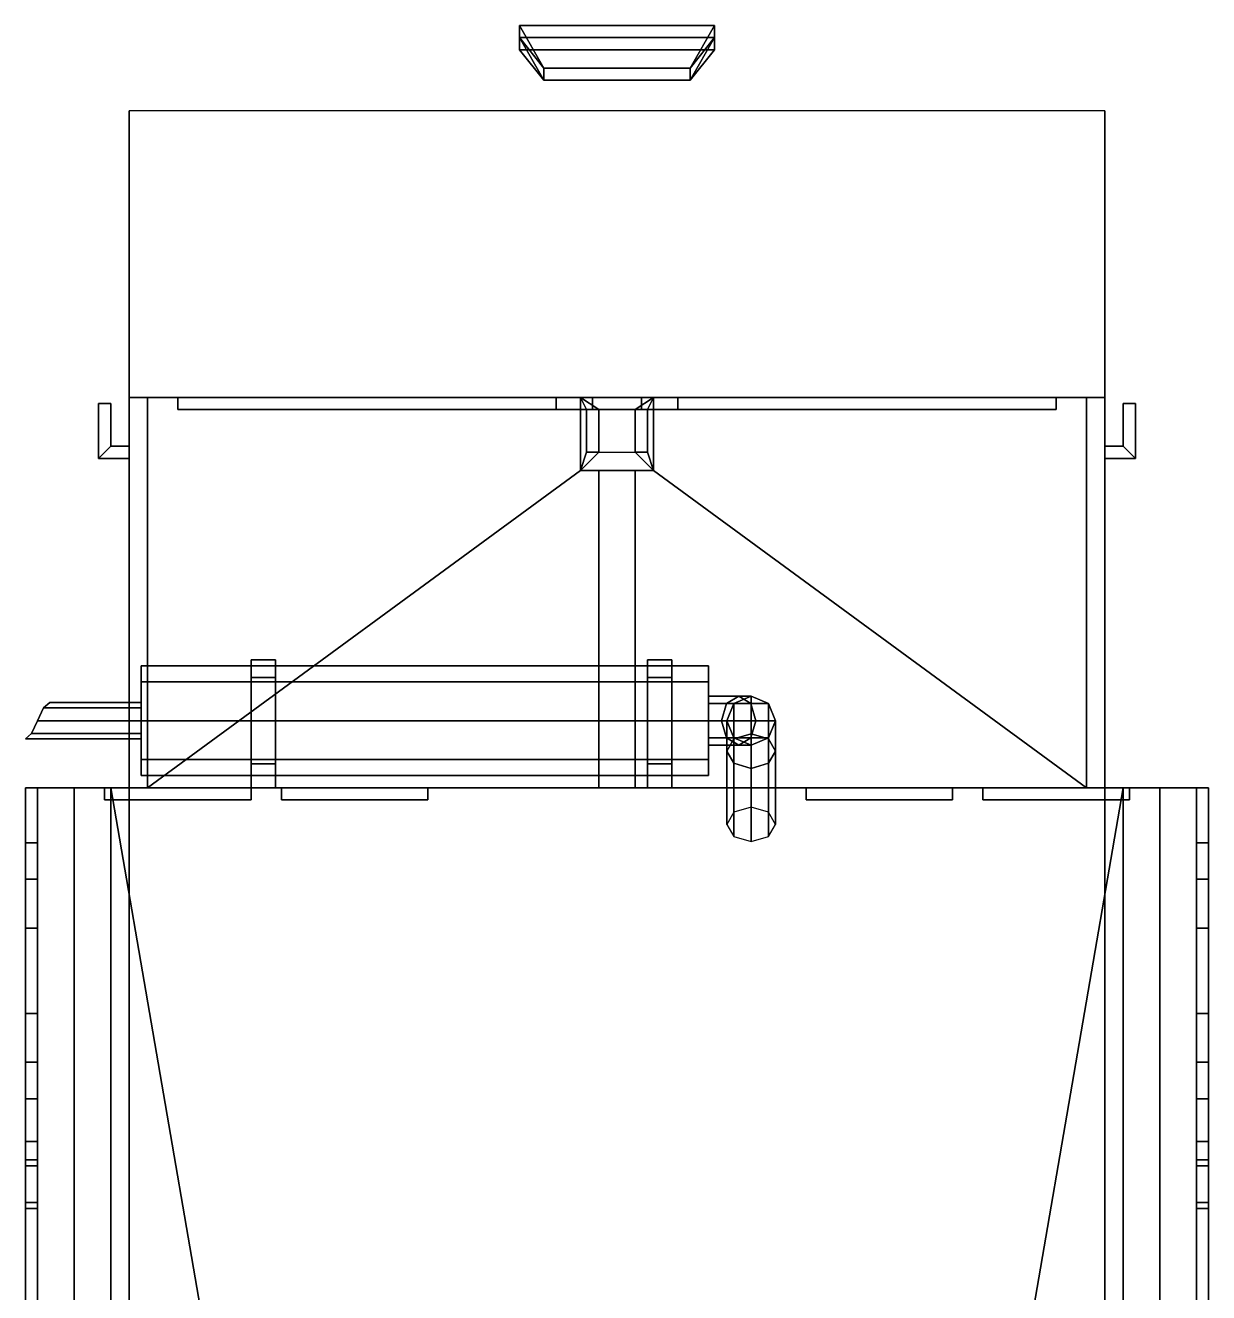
# Model space of a CAD drawing. Extents: x -0.97 to 0.97, y -2.03 to 2.2.
# Drawn here: x -0.97 to 0.97, y 0.122 to 2.2 of the extents above; entities that cross this region are included whole.
import ezdxf

# ---------------------------------------------------------------- set-up
doc = ezdxf.new("R2010")
doc.units = 0
doc.layers.add('C7P_HULL', color=7, linetype='CONTINUOUS')

msp = doc.modelspace()

# ---------------------------------------------------------------- linework, layer by layer
at = {"layer": 'C7P_HULL'}
for points in [[(-0.16, 2.2, 0.6), (0.16, 2.2, 0.6), (0.16, 2.18, 0.6), (-0.16, 2.18, 0.6)], [(-0.16, 2.2, 0.61), (0.16, 2.2, 0.61), (0.16, 2.2, 0.6), (-0.16, 2.2, 0.6)], [(-0.12, 2.13, 0.69), (0.12, 2.13, 0.69), (0.16, 2.2, 0.61), (-0.16, 2.2, 0.61)], [(-0.16, 2.18, 0.61), (-0.12, 2.11, 0.69), (-0.12, 2.13, 0.69), (-0.16, 2.2, 0.61)], [(-0.16, 2.18, 0.6), (-0.16, 2.18, 0.61), (-0.16, 2.2, 0.61), (-0.16, 2.2, 0.6)], [(0.12, 2.11, 0.69), (0.16, 2.18, 0.61), (0.16, 2.2, 0.61), (0.12, 2.13, 0.69)], [(0.16, 2.18, 0.61), (0.16, 2.18, 0.6), (0.16, 2.2, 0.6), (0.16, 2.2, 0.61)], [(-0.16, 2.16, 0.83), (0.16, 2.16, 0.83), (0.16, 2.18, 0.83), (-0.16, 2.18, 0.83)], [(-0.16, 2.18, 0.61), (0.16, 2.18, 0.61), (0.12, 2.11, 0.69), (-0.12, 2.11, 0.69)], [(-0.16, 2.18, 0.6), (0.16, 2.18, 0.6), (0.16, 2.18, 0.61), (-0.16, 2.18, 0.61)], [(-0.16, 2.18, 0.82), (0.16, 2.18, 0.82), (0.12, 2.13, 0.75), (-0.12, 2.13, 0.75)], [(-0.16, 2.18, 0.83), (0.16, 2.18, 0.83), (0.16, 2.18, 0.82), (-0.16, 2.18, 0.82)], [(-0.16, 2.16, 0.82), (-0.16, 2.16, 0.83), (-0.16, 2.18, 0.83), (-0.16, 2.18, 0.82)], [(-0.12, 2.11, 0.75), (-0.16, 2.16, 0.82), (-0.16, 2.18, 0.82), (-0.12, 2.13, 0.75)], [(0.16, 2.16, 0.82), (0.12, 2.11, 0.75), (0.12, 2.13, 0.75), (0.16, 2.18, 0.82)], [(0.16, 2.16, 0.83), (0.16, 2.16, 0.82), (0.16, 2.18, 0.82), (0.16, 2.18, 0.83)], [(-0.16, 2.16, 0.82), (0.16, 2.16, 0.82), (0.16, 2.16, 0.83), (-0.16, 2.16, 0.83)], [(-0.12, 2.11, 0.75), (0.12, 2.11, 0.75), (0.16, 2.16, 0.82), (-0.16, 2.16, 0.82)], [(-0.12, 2.13, 0.75), (0.12, 2.13, 0.75), (0.12, 2.13, 0.69), (-0.12, 2.13, 0.69)], [(-0.12, 2.11, 0.69), (-0.12, 2.11, 0.75), (-0.12, 2.13, 0.75), (-0.12, 2.13, 0.69)], [(0.12, 2.11, 0.75), (0.12, 2.11, 0.69), (0.12, 2.13, 0.69), (0.12, 2.13, 0.75)], [(-0.12, 2.11, 0.69), (0.12, 2.11, 0.69), (0.12, 2.11, 0.75), (-0.12, 2.11, 0.75)], [(-0.8, 1.59, 0.97), (0.8, 1.59, 0.97), (0.8, 2.06, 0.93), (-0.8, 2.06, 0.93)], [(-0.8, -2.03, 0.9), (-0.8, 0.95, 0.97), (-0.8, 2.06, 0.93)], [(0.8, 1.59, 0.97), (0.8, 0.95, 0.97), (0.8, 2.06, 0.93)], [(0.8, 0.95, 0.97), (0.8, -2.03, 0.9), (0.8, 2.06, 0.93)], [(-0.85, 1.49, 0.99), (-0.85, 1.49, 1.04), (-0.85, 1.58, 1.04), (-0.85, 1.58, 0.99)], [(-0.85, 1.49, 1.04), (-0.83, 1.51, 1.04), (-0.83, 1.58, 1.04), (-0.85, 1.58, 1.04)], [(-0.83, 1.58, 1.04), (-0.83, 1.58, 0.99), (-0.85, 1.58, 0.99), (-0.85, 1.58, 1.04)], [(-0.83, 1.51, 1.04), (-0.83, 1.51, 0.99), (-0.83, 1.58, 0.99), (-0.83, 1.58, 1.04)], [(-0.8, 0.95, 0.97), (-0.8, 0.95, 1.43), (-0.8, 1.59, 1.43), (-0.8, 1.59, 0.97)], [(-0.8, 0.95, 1.43), (-0.77, 0.95, 1.46), (-0.77, 1.59, 1.46), (-0.8, 1.59, 1.43)], [(-0.04, 1.59, 1.15), (0.04, 1.59, 1.15), (0.8, 1.59, 0.97), (-0.8, 1.59, 0.97)], [(-0.72, 1.59, 1.15), (-0.04, 1.59, 1.15), (-0.8, 1.59, 0.97)], [(-0.72, 1.59, 1.43), (-0.72, 1.59, 1.15), (-0.8, 1.59, 0.97), (-0.8, 1.59, 1.43)], [(-0.77, 1.59, 1.46), (-0.72, 1.59, 1.43), (-0.8, 1.59, 1.43), (-0.77, 1.59, 1.46)], [(-0.77, 0.95, 1.46), (-0.06, 1.47, 1.5559), (-0.06, 1.59, 1.5559), (-0.77, 1.59, 1.46)], [(-0.1, 1.59, 1.52), (-0.72, 1.59, 1.43), (-0.77, 1.59, 1.46), (-0.06, 1.59, 1.5559)], [(-0.72, 1.57, 1.15), (-0.04, 1.57, 1.15), (-0.04, 1.59, 1.15), (-0.72, 1.59, 1.15)], [(-0.72, 1.57, 1.43), (-0.72, 1.57, 1.15), (-0.72, 1.59, 1.15), (-0.72, 1.59, 1.43)], [(-0.1, 1.57, 1.52), (-0.72, 1.57, 1.43), (-0.72, 1.59, 1.43), (-0.1, 1.59, 1.52)], [(-0.04, 1.57, 1.46), (-0.1, 1.57, 1.52), (-0.1, 1.59, 1.52), (-0.04, 1.59, 1.46)], [(0.1, 1.59, 1.52), (0.04, 1.59, 1.46), (-0.04, 1.59, 1.46), (-0.1, 1.59, 1.52)], [(0.06, 1.59, 1.5559), (0.1, 1.59, 1.52), (-0.1, 1.59, 1.52), (-0.06, 1.59, 1.5559)], [(0.06, 1.59, 1.58), (0.06, 1.59, 1.5559), (-0.06, 1.59, 1.5559), (-0.06, 1.59, 1.58)], [(0.03, 1.57, 1.58), (0.06, 1.59, 1.58), (-0.06, 1.59, 1.58), (-0.03, 1.57, 1.58)], [(-0.06, 1.59, 1.58), (-0.06, 1.59, 1.5559), (-0.06, 1.47, 1.5559), (-0.06, 1.47, 1.58)], [(-0.05, 1.57, 1.58), (-0.06, 1.59, 1.58), (-0.06, 1.47, 1.58), (-0.05, 1.5, 1.58)], [(-0.05, 1.57, 1.58), (-0.03, 1.57, 1.58), (-0.06, 1.59, 1.58), (-0.05, 1.57, 1.58)], [(-0.04, 1.57, 1.15), (-0.04, 1.57, 1.46), (-0.04, 1.59, 1.46), (-0.04, 1.59, 1.15)], [(0.04, 1.59, 1.46), (0.04, 1.59, 1.15), (-0.04, 1.59, 1.15), (-0.04, 1.59, 1.46)], [(0.05, 1.57, 1.58), (0.06, 1.59, 1.58), (0.06, 1.59, 1.58), (0.03, 1.57, 1.58)], [(0.04, 1.57, 1.15), (0.72, 1.57, 1.15), (0.72, 1.59, 1.15), (0.04, 1.59, 1.15)], [(0.1, 1.57, 1.52), (0.04, 1.57, 1.46), (0.04, 1.59, 1.46), (0.1, 1.59, 1.52)], [(0.04, 1.57, 1.46), (0.04, 1.57, 1.15), (0.04, 1.59, 1.15), (0.04, 1.59, 1.46)], [(0.04, 1.59, 1.15), (0.72, 1.59, 1.15), (0.8, 1.59, 0.97)], [(0.05, 1.5, 1.58), (0.06, 1.47, 1.58), (0.06, 1.59, 1.58), (0.05, 1.57, 1.58)], [(0.77, 1.59, 1.46), (0.06, 1.59, 1.5559), (0.06, 1.47, 1.5559), (0.77, 0.95, 1.46)], [(0.72, 1.59, 1.43), (0.1, 1.59, 1.52), (0.06, 1.59, 1.5559), (0.77, 1.59, 1.46)], [(0.06, 1.47, 1.5559), (0.06, 1.59, 1.5559), (0.06, 1.59, 1.58), (0.06, 1.47, 1.58)], [(0.72, 1.57, 1.43), (0.1, 1.57, 1.52), (0.1, 1.59, 1.52), (0.72, 1.59, 1.43)], [(0.72, 1.57, 1.15), (0.72, 1.57, 1.43), (0.72, 1.59, 1.43), (0.72, 1.59, 1.15)], [(0.72, 1.59, 1.15), (0.72, 1.59, 1.43), (0.8, 1.59, 1.43), (0.8, 1.59, 0.97)], [(0.72, 1.59, 1.43), (0.77, 1.59, 1.46), (0.77, 1.59, 1.46), (0.8, 1.59, 1.43)], [(0.8, 1.59, 1.43), (0.77, 1.59, 1.46), (0.77, 0.95, 1.46), (0.8, 0.95, 1.43)], [(0.8, 1.59, 0.97), (0.8, 1.59, 1.43), (0.8, 0.95, 1.43), (0.8, 0.95, 0.97)], [(0.83, 1.58, 0.99), (0.83, 1.58, 1.04), (0.85, 1.58, 1.04), (0.85, 1.58, 0.99)], [(0.83, 1.51, 0.99), (0.83, 1.51, 1.04), (0.83, 1.58, 1.04), (0.83, 1.58, 0.99)], [(0.83, 1.51, 1.04), (0.85, 1.49, 1.04), (0.85, 1.58, 1.04), (0.83, 1.58, 1.04)], [(0.85, 1.49, 1.04), (0.85, 1.49, 0.99), (0.85, 1.58, 0.99), (0.85, 1.58, 1.04)], [(-0.72, 1.57, 1.43), (-0.04, 1.57, 1.46), (-0.04, 1.57, 1.15), (-0.72, 1.57, 1.15)], [(-0.72, 1.57, 1.43), (-0.1, 1.57, 1.52), (-0.04, 1.57, 1.46), (-0.72, 1.57, 1.43)], [(-0.05, 1.57, 1.66), (-0.05, 1.57, 1.58), (-0.05, 1.5, 1.58), (-0.05, 1.5, 1.66)], [(-0.03, 1.57, 1.66), (-0.03, 1.57, 1.58), (-0.05, 1.57, 1.58), (-0.05, 1.57, 1.66)], [(-0.03, 1.5, 1.66), (-0.03, 1.57, 1.66), (-0.05, 1.57, 1.66), (-0.05, 1.5, 1.66)], [(-0.03, 1.5, 1.66), (-0.03, 1.5, 1.58), (-0.03, 1.57, 1.58), (-0.03, 1.57, 1.66)], [(0.03, 1.57, 1.58), (-0.03, 1.57, 1.58), (-0.03, 1.5, 1.58), (0.03, 1.5, 1.58)], [(0.05, 1.5, 1.66), (0.05, 1.57, 1.66), (0.03, 1.57, 1.66), (0.03, 1.5, 1.66)], [(0.05, 1.57, 1.66), (0.05, 1.57, 1.58), (0.03, 1.57, 1.58), (0.03, 1.57, 1.66)], [(0.03, 1.57, 1.66), (0.03, 1.57, 1.58), (0.03, 1.5, 1.58), (0.03, 1.5, 1.66)], [(0.72, 1.57, 1.43), (0.72, 1.57, 1.15), (0.04, 1.57, 1.15), (0.04, 1.57, 1.46)], [(0.1, 1.57, 1.52), (0.72, 1.57, 1.43), (0.04, 1.57, 1.46), (0.1, 1.57, 1.52)], [(0.05, 1.5, 1.66), (0.05, 1.5, 1.58), (0.05, 1.57, 1.58), (0.05, 1.57, 1.66)], [(-0.8, 1.49, 1.04), (-0.8, 1.51, 1.04), (-0.83, 1.51, 1.04), (-0.85, 1.49, 1.04)], [(-0.8, 1.51, 1.04), (-0.8, 1.51, 0.99), (-0.83, 1.51, 0.99), (-0.83, 1.51, 1.04)], [(-0.05, 1.5, 1.58), (-0.06, 1.47, 1.58), (-0.03, 1.5, 1.58)], [(0.03, 1.5, 1.58), (0.06, 1.47, 1.58), (-0.06, 1.47, 1.58), (-0.03, 1.5, 1.58)], [(-0.05, 1.5, 1.66), (-0.05, 1.5, 1.58), (-0.03, 1.5, 1.58), (-0.03, 1.5, 1.66)], [(0.03, 1.5, 1.66), (0.03, 1.5, 1.58), (0.05, 1.5, 1.58), (0.05, 1.5, 1.66)], [(0.03, 1.5, 1.58), (0.06, 1.47, 1.58), (0.06, 1.47, 1.58), (0.05, 1.5, 1.58)], [(0.8, 1.51, 0.99), (0.8, 1.51, 1.04), (0.83, 1.51, 1.04), (0.83, 1.51, 0.99)], [(0.8, 1.51, 1.04), (0.8, 1.49, 1.04), (0.85, 1.49, 1.04), (0.83, 1.51, 1.04)], [(-0.8, 1.49, 0.99), (-0.8, 1.49, 1.04), (-0.85, 1.49, 1.04), (-0.85, 1.49, 0.99)], [(0.8, 1.49, 1.04), (0.8, 1.49, 0.99), (0.85, 1.49, 0.99), (0.85, 1.49, 1.04)], [(-0.77, 0.95, 1.46), (-0.03, 0.95, 1.56), (-0.03, 1.47, 1.56), (-0.06, 1.47, 1.5559)], [(-0.06, 1.47, 1.58), (-0.06, 1.47, 1.5559), (-0.03, 1.47, 1.56)], [(0.06, 1.47, 1.58), (0.03, 1.47, 1.56), (-0.03, 1.47, 1.56), (-0.06, 1.47, 1.58)], [(-0.03, 0.95, 1.56), (0.03, 0.95, 1.56), (0.03, 1.47, 1.56), (-0.03, 1.47, 1.56)], [(0.06, 1.47, 1.5559), (0.06, 1.47, 1.5559), (0.03, 1.47, 1.56), (0.06, 1.47, 1.58)], [(0.03, 0.95, 1.56), (0.77, 0.95, 1.46), (0.06, 1.47, 1.5559), (0.03, 1.47, 1.56)], [(0.15, 1.1236, 2.1536), (0.15, 1.15, 2.09), (-0.78, 1.15, 2.09), (-0.78, 1.1236, 2.1536)], [(0.15, 1.15, 2.09), (0.15, 1.1236, 2.0264), (-0.78, 1.1236, 2.0264), (-0.78, 1.15, 2.09)], [(-0.78, 1.1236, 2.1536), (-0.78, 1.15, 2.09), (-0.78, 1.09, 2.09), (-0.78, 1.0812, 2.1112)], [(-0.78, 1.15, 2.09), (-0.78, 1.1236, 2.0264), (-0.78, 1.0812, 2.0688), (-0.78, 1.09, 2.09)], [(-0.56, 1.1307, 2.1607), (-0.56, 1.16, 2.09), (-0.6, 1.16, 2.09), (-0.6, 1.1307, 2.1607)], [(-0.56, 1.16, 2.09), (-0.56, 1.1307, 2.0193), (-0.6, 1.1307, 2.0193), (-0.6, 1.16, 2.09)], [(-0.6, 1.1307, 2.1607), (-0.6, 1.16, 2.09), (-0.6, 1.15, 2.09), (-0.6, 1.1236, 2.1536)], [(-0.6, 1.16, 2.09), (-0.6, 1.1307, 2.0193), (-0.6, 1.1236, 2.0264), (-0.6, 1.15, 2.09)], [(-0.56, 1.16, 2.09), (-0.56, 1.1307, 2.1607), (-0.56, 1.1236, 2.1536), (-0.56, 1.15, 2.09)], [(-0.56, 1.1307, 2.0193), (-0.56, 1.16, 2.09), (-0.56, 1.15, 2.09), (-0.56, 1.1236, 2.0264)], [(0.05, 1.16, 2.09), (0.05, 1.1307, 2.0193), (0.05, 1.1236, 2.0264), (0.05, 1.15, 2.09)], [(0.05, 1.1307, 2.1607), (0.05, 1.16, 2.09), (0.05, 1.15, 2.09), (0.05, 1.1236, 2.1536)], [(0.09, 1.16, 2.09), (0.09, 1.1307, 2.0193), (0.05, 1.1307, 2.0193), (0.05, 1.16, 2.09)], [(0.09, 1.1307, 2.1607), (0.09, 1.16, 2.09), (0.05, 1.16, 2.09), (0.05, 1.1307, 2.1607)], [(0.09, 1.1307, 2.0193), (0.09, 1.16, 2.09), (0.09, 1.15, 2.09), (0.09, 1.1236, 2.0264)], [(0.09, 1.16, 2.09), (0.09, 1.1307, 2.1607), (0.09, 1.1236, 2.1536), (0.09, 1.15, 2.09)], [(0.15, 1.15, 2.09), (0.15, 1.1236, 2.1536), (0.15, 1.0883, 2.1183), (0.15, 1.1, 2.09)], [(0.15, 1.1236, 2.0264), (0.15, 1.15, 2.09), (0.15, 1.1, 2.09), (0.15, 1.0883, 2.0617)], [(0.15, 1.06, 2.18), (0.15, 1.1236, 2.1536), (-0.78, 1.1236, 2.1536), (-0.78, 1.06, 2.18)], [(0.15, 1.1236, 2.0264), (0.15, 1.06, 2), (-0.78, 1.06, 2), (-0.78, 1.1236, 2.0264)], [(-0.78, 1.06, 2.18), (-0.78, 1.1236, 2.1536), (-0.78, 1.0812, 2.1112), (-0.78, 1.06, 2.12)], [(-0.78, 1.1236, 2.0264), (-0.78, 1.06, 2), (-0.78, 1.06, 2.06), (-0.78, 1.0812, 2.0688)], [(-0.56, 1.06, 2.19), (-0.56, 1.1307, 2.1607), (-0.6, 1.1307, 2.1607), (-0.6, 1.06, 2.19)], [(-0.56, 1.1307, 2.0193), (-0.56, 0.95, 1.81), (-0.6, 0.95, 1.81), (-0.6, 1.1307, 2.0193)], [(-0.6, 1.06, 2.19), (-0.6, 1.1307, 2.1607), (-0.6, 1.1236, 2.1536), (-0.6, 1.06, 2.18)], [(-0.6, 1.1307, 2.0193), (-0.6, 0.95, 1.81), (-0.6, 0.95, 1.83), (-0.6, 1.1038, 2.0082)], [(-0.6, 1.1236, 2.0264), (-0.6, 1.1307, 2.0193), (-0.6, 1.1038, 2.0082), (-0.6, 1.1236, 2.0264)], [(-0.56, 1.1307, 2.1607), (-0.56, 1.06, 2.19), (-0.56, 1.06, 2.18), (-0.56, 1.1236, 2.1536)], [(-0.56, 0.95, 1.81), (-0.56, 1.1307, 2.0193), (-0.56, 1.1038, 2.0082), (-0.56, 0.95, 1.83)], [(-0.56, 1.1307, 2.0193), (-0.56, 1.1236, 2.0264), (-0.56, 1.1236, 2.0264), (-0.56, 1.1038, 2.0082)], [(0.05, 1.1236, 2.0264), (0.05, 1.1307, 2.0193), (0.05, 1.1038, 2.0082), (0.05, 1.1236, 2.0264)], [(0.05, 1.1307, 2.0193), (0.05, 0.95, 1.81), (0.05, 0.95, 1.83), (0.05, 1.1038, 2.0082)], [(0.09, 1.1307, 2.0193), (0.09, 0.95, 1.81), (0.05, 0.95, 1.81), (0.05, 1.1307, 2.0193)], [(0.05, 1.06, 2.19), (0.05, 1.1307, 2.1607), (0.05, 1.1236, 2.1536), (0.05, 1.06, 2.18)], [(0.09, 1.06, 2.19), (0.09, 1.1307, 2.1607), (0.05, 1.1307, 2.1607), (0.05, 1.06, 2.19)], [(0.09, 1.1307, 2.0193), (0.09, 1.1236, 2.0264), (0.09, 1.1236, 2.0264), (0.09, 1.1038, 2.0082)], [(0.09, 0.95, 1.81), (0.09, 1.1307, 2.0193), (0.09, 1.1038, 2.0082), (0.09, 0.95, 1.83)], [(0.09, 1.1307, 2.1607), (0.09, 1.06, 2.19), (0.09, 1.06, 2.18), (0.09, 1.1236, 2.1536)], [(0.15, 1.1236, 2.1536), (0.15, 1.06, 2.18), (0.15, 1.06, 2.13), (0.15, 1.0883, 2.1183)], [(0.15, 1.06, 2), (0.15, 1.1236, 2.0264), (0.15, 1.0883, 2.0617), (0.15, 1.06, 2.05)], [(-0.95, 1.06, 2.12), (-0.94, 1.0812, 2.1112), (-0.95, 1.06, 2.06), (-0.96, 1.0388, 2.0688)], [(-0.94, 1.0812, 2.1112), (-0.93, 1.09, 2.09), (-0.94, 1.0812, 2.0688), (-0.95, 1.06, 2.06)], [(-0.78, 1.06, 2.12), (-0.78, 1.0812, 2.1112), (-0.94, 1.0812, 2.1112), (-0.95, 1.06, 2.12)], [(-0.78, 1.0812, 2.0688), (-0.78, 1.06, 2.06), (-0.95, 1.06, 2.06), (-0.94, 1.0812, 2.0688)], [(-0.78, 1.0812, 2.1112), (-0.78, 1.09, 2.09), (-0.93, 1.09, 2.09), (-0.94, 1.0812, 2.1112)], [(-0.78, 1.09, 2.09), (-0.78, 1.0812, 2.0688), (-0.94, 1.0812, 2.0688), (-0.93, 1.09, 2.09)], [(0.15, 1.0883, 2.0617), (0.15, 1.1, 2.09), (0.1995, 1.1, 2.0695), (0.1795, 1.0883, 2.0495)], [(0.15, 1.1, 2.09), (0.15, 1.0883, 2.1183), (0.2195, 1.0883, 2.0895), (0.1995, 1.1, 2.0695)], [(0.15, 1.06, 2.05), (0.15, 1.0883, 2.0617), (0.1795, 1.0883, 2.0495), (0.1712, 1.06, 2.0412)], [(0.15, 1.0883, 2.1183), (0.15, 1.06, 2.13), (0.2278, 1.06, 2.0978), (0.2195, 1.0883, 2.0895)], [(0.1712, 1.06, 2.0412), (0.1795, 1.0883, 2.0495), (0.1917, 1.0883, 2.02), (0.18, 1.06, 2.02)], [(0.1795, 1.0883, 2.0495), (0.1995, 1.1, 2.0695), (0.22, 1.1, 2.02), (0.1917, 1.0883, 2.02)], [(0.18, 1.06, 1.85), (0.1917, 1.0883, 1.85), (0.1917, 1.0302, 1.7602), (0.18, 1.0102, 1.7802)], [(0.18, 1.06, 2.02), (0.1917, 1.0883, 2.02), (0.1917, 1.0883, 1.85), (0.18, 1.06, 1.85)], [(0.1917, 1.0883, 1.85), (0.22, 1.1, 1.85), (0.22, 1.0385, 1.7519), (0.1917, 1.0302, 1.7602)], [(0.1917, 1.0883, 2.02), (0.22, 1.1, 2.02), (0.22, 1.1, 1.85), (0.1917, 1.0883, 1.85)], [(0.1995, 1.1, 2.0695), (0.2195, 1.0883, 2.0895), (0.2483, 1.0883, 2.02), (0.22, 1.1, 2.02)], [(0.2195, 1.0883, 2.0895), (0.2278, 1.06, 2.0978), (0.26, 1.06, 2.02), (0.2483, 1.0883, 2.02)], [(0.22, 1.1, 1.85), (0.2483, 1.0883, 1.85), (0.2483, 1.0302, 1.7602), (0.22, 1.0385, 1.7519)], [(0.22, 1.1, 2.02), (0.2483, 1.0883, 2.02), (0.2483, 1.0883, 1.85), (0.22, 1.1, 1.85)], [(0.2483, 1.0883, 1.85), (0.26, 1.06, 1.85), (0.26, 1.0102, 1.7802), (0.2483, 1.0302, 1.7602)], [(0.2483, 1.0883, 2.02), (0.26, 1.06, 2.02), (0.26, 1.06, 1.85), (0.2483, 1.0883, 1.85)], [(-0.96, 1.0388, 2.1112), (-0.95, 1.06, 2.12), (-0.96, 1.0388, 2.0688), (-0.97, 1.03, 2.09)], [(-0.78, 1.0388, 2.1112), (-0.78, 1.06, 2.12), (-0.95, 1.06, 2.12), (-0.96, 1.0388, 2.1112)], [(-0.78, 1.06, 2.06), (-0.78, 1.0388, 2.0688), (-0.96, 1.0388, 2.0688), (-0.95, 1.06, 2.06)], [(0.15, 0.9964, 2.1536), (0.15, 1.06, 2.18), (-0.78, 1.06, 2.18), (-0.78, 0.9964, 2.1536)], [(0.15, 1.06, 2), (0.15, 0.9964, 2.0264), (-0.78, 0.9964, 2.0264), (-0.78, 1.06, 2)], [(-0.78, 1.06, 2), (-0.78, 0.9964, 2.0264), (-0.78, 1.0388, 2.0688), (-0.78, 1.06, 2.06)], [(-0.78, 0.9964, 2.1536), (-0.78, 1.06, 2.18), (-0.78, 1.06, 2.12), (-0.78, 1.0388, 2.1112)], [(-0.56, 0.9893, 2.1607), (-0.56, 1.06, 2.19), (-0.6, 1.06, 2.19), (-0.6, 0.9893, 2.1607)], [(-0.6, 0.9893, 2.1607), (-0.6, 1.06, 2.19), (-0.6, 1.06, 2.18), (-0.6, 0.9964, 2.1536)], [(-0.56, 1.06, 2.19), (-0.56, 0.9893, 2.1607), (-0.56, 0.9964, 2.1536), (-0.56, 1.06, 2.18)], [(0.05, 0.9893, 2.1607), (0.05, 1.06, 2.19), (0.05, 1.06, 2.18), (0.05, 0.9964, 2.1536)], [(0.09, 0.9893, 2.1607), (0.09, 1.06, 2.19), (0.05, 1.06, 2.19), (0.05, 0.9893, 2.1607)], [(0.09, 1.06, 2.19), (0.09, 0.9893, 2.1607), (0.09, 0.9964, 2.1536), (0.09, 1.06, 2.18)], [(0.15, 1.06, 2.13), (0.15, 1.0317, 2.1183), (0.2195, 1.0317, 2.0895), (0.2278, 1.06, 2.0978)], [(0.15, 1.0317, 2.0617), (0.15, 1.06, 2.05), (0.1712, 1.06, 2.0412), (0.1795, 1.0317, 2.0495)], [(0.15, 0.9964, 2.0264), (0.15, 1.06, 2), (0.15, 1.06, 2.05), (0.15, 1.0317, 2.0617)], [(0.15, 1.06, 2.18), (0.15, 0.9964, 2.1536), (0.15, 1.0317, 2.1183), (0.15, 1.06, 2.13)], [(0.1795, 1.0317, 2.0495), (0.1712, 1.06, 2.0412), (0.18, 1.06, 2.02), (0.1917, 1.0317, 2.02)], [(0.1917, 1.0317, 1.85), (0.18, 1.06, 1.85), (0.18, 1.0102, 1.7802), (0.1917, 0.9902, 1.8002)], [(0.1917, 1.0317, 2.02), (0.18, 1.06, 2.02), (0.18, 1.06, 1.85), (0.1917, 1.0317, 1.85)], [(0.2278, 1.06, 2.0978), (0.2195, 1.0317, 2.0895), (0.2483, 1.0317, 2.02), (0.26, 1.06, 2.02)], [(0.26, 1.06, 1.85), (0.2483, 1.0317, 1.85), (0.2483, 0.9902, 1.8002), (0.26, 1.0102, 1.7802)], [(0.26, 1.06, 2.02), (0.2483, 1.0317, 2.02), (0.2483, 1.0317, 1.85), (0.26, 1.06, 1.85)], [(-0.78, 1.03, 2.09), (-0.78, 1.0388, 2.1112), (-0.96, 1.0388, 2.1112), (-0.97, 1.03, 2.09)], [(-0.78, 1.0388, 2.0688), (-0.78, 1.03, 2.09), (-0.97, 1.03, 2.09), (-0.96, 1.0388, 2.0688)], [(-0.78, 0.9964, 2.0264), (-0.78, 0.97, 2.09), (-0.78, 1.03, 2.09), (-0.78, 1.0388, 2.0688)], [(-0.78, 0.97, 2.09), (-0.78, 0.9964, 2.1536), (-0.78, 1.0388, 2.1112), (-0.78, 1.03, 2.09)], [(0.15, 1.0317, 2.1183), (0.15, 1.02, 2.09), (0.1995, 1.02, 2.0695), (0.2195, 1.0317, 2.0895)], [(0.15, 1.02, 2.09), (0.15, 1.0317, 2.0617), (0.1795, 1.0317, 2.0495), (0.1995, 1.02, 2.0695)], [(0.15, 0.97, 2.09), (0.15, 0.9964, 2.0264), (0.15, 1.0317, 2.0617), (0.15, 1.02, 2.09)], [(0.15, 0.9964, 2.1536), (0.15, 0.97, 2.09), (0.15, 1.02, 2.09), (0.15, 1.0317, 2.1183)], [(0.1995, 1.02, 2.0695), (0.1795, 1.0317, 2.0495), (0.1917, 1.0317, 2.02), (0.22, 1.02, 2.02)], [(0.18, 1.0102, 1.7802), (0.1917, 1.0302, 1.7602), (0.1917, 0.91, 1.64), (0.18, 0.89, 1.66)], [(0.1917, 1.0302, 1.7602), (0.22, 1.0385, 1.7519), (0.22, 0.9183, 1.6317), (0.1917, 0.91, 1.64)], [(0.22, 1.02, 1.85), (0.1917, 1.0317, 1.85), (0.1917, 0.9902, 1.8002), (0.22, 0.9819, 1.8085)], [(0.22, 1.02, 2.02), (0.1917, 1.0317, 2.02), (0.1917, 1.0317, 1.85), (0.22, 1.02, 1.85)], [(0.2195, 1.0317, 2.0895), (0.1995, 1.02, 2.0695), (0.22, 1.02, 2.02), (0.2483, 1.0317, 2.02)], [(0.22, 1.0385, 1.7519), (0.2483, 1.0302, 1.7602), (0.2483, 0.91, 1.64), (0.22, 0.9183, 1.6317)], [(0.2483, 1.0317, 1.85), (0.22, 1.02, 1.85), (0.22, 0.9819, 1.8085), (0.2483, 0.9902, 1.8002)], [(0.2483, 1.0317, 2.02), (0.22, 1.02, 2.02), (0.22, 1.02, 1.85), (0.2483, 1.0317, 1.85)], [(0.2483, 1.0302, 1.7602), (0.26, 1.0102, 1.7802), (0.26, 0.89, 1.66), (0.2483, 0.91, 1.64)], [(0.1917, 0.9902, 1.8002), (0.18, 1.0102, 1.7802), (0.18, 0.89, 1.66), (0.1917, 0.87, 1.68)], [(0.26, 1.0102, 1.7802), (0.2483, 0.9902, 1.8002), (0.2483, 0.87, 1.68), (0.26, 0.89, 1.66)], [(0.15, 0.97, 2.09), (0.15, 0.9964, 2.1536), (-0.78, 0.9964, 2.1536), (-0.78, 0.97, 2.09)], [(0.15, 0.9964, 2.0264), (0.15, 0.97, 2.09), (-0.78, 0.97, 2.09), (-0.78, 0.9964, 2.0264)], [(-0.56, 0.95, 2.13), (-0.56, 0.9893, 2.1607), (-0.6, 0.9893, 2.1607), (-0.6, 0.95, 2.13)], [(-0.6, 0.95, 2.13), (-0.6, 0.9893, 2.1607), (-0.6, 0.977, 2.1311), (-0.6, 0.95, 2.11)], [(-0.56, 0.9893, 2.1607), (-0.56, 0.977, 2.1311), (-0.56, 0.9964, 2.1536)], [(-0.56, 0.95, 2.11), (-0.56, 0.977, 2.1311), (-0.56, 0.9893, 2.1607), (-0.56, 0.95, 2.13)], [(0.05, 0.95, 2.13), (0.05, 0.9893, 2.1607), (0.05, 0.977, 2.1311), (0.05, 0.95, 2.11)], [(0.09, 0.95, 2.13), (0.09, 0.9893, 2.1607), (0.05, 0.9893, 2.1607), (0.05, 0.95, 2.13)], [(0.09, 0.9893, 2.1607), (0.09, 0.977, 2.1311), (0.09, 0.9964, 2.1536)], [(0.09, 0.95, 2.11), (0.09, 0.977, 2.1311), (0.09, 0.9893, 2.1607), (0.09, 0.95, 2.13)], [(0.22, 0.9819, 1.8085), (0.1917, 0.9902, 1.8002), (0.1917, 0.87, 1.68), (0.22, 0.8617, 1.6883)], [(0.2483, 0.9902, 1.8002), (0.22, 0.9819, 1.8085), (0.22, 0.8617, 1.6883), (0.2483, 0.87, 1.68)], [(-0.97, 0.95, 0.97), (-0.97, 0.95, 1.85), (-0.8, 0.95, 1.43), (-0.8, 0.95, 0.97)], [(-0.97, 0.26, 1.13), (-0.97, 0.33, 1.16), (-0.97, 0.95, 0.97)], [(-0.97, 0.33, 1.16), (-0.97, 0.37, 1.2), (-0.97, 0.95, 0.97)], [(-0.97, 0.37, 1.2), (-0.97, 0.58, 1.45), (-0.97, 0.72, 1.45), (-0.97, 0.95, 0.97)], [(-0.97, 0.72, 1.45), (-0.97, 0.8, 1.5), (-0.97, 0.95, 0.97)], [(-0.97, 0.8, 1.5), (-0.97, 0.86, 1.58), (-0.97, 0.95, 0.97)], [(-0.97, 0.86, 1.58), (-0.97, 0.86, 1.68), (-0.97, 0.95, 1.85), (-0.97, 0.95, 0.97)], [(-0.97, 0.8, 1.76), (-0.97, 0.95, 1.85), (-0.97, 0.86, 1.68)], [(-0.97, 0.72, 1.81), (-0.97, 0.95, 1.85), (-0.97, 0.8, 1.76)], [(-0.97, 0.58, 1.81), (-0.97, 0.27, 1.85), (-0.97, 0.95, 1.85), (-0.97, 0.72, 1.81)], [(-0.97, -0.42, 1.061), (-0.97, -0.28, 1.13), (-0.97, 0.26, 1.13), (-0.97, 0.95, 0.97)], [(-0.84, 0.95, 1.59), (-0.8, 0.95, 1.43), (-0.97, 0.95, 1.85)], [(-0.84, 0.95, 1.91), (-0.84, 0.95, 1.59), (-0.97, 0.95, 1.85)], [(-0.97, 0.27, 1.85), (-0.97, -0.42, 2.03), (-0.97, 0.95, 2.03), (-0.97, 0.95, 1.85)], [(-0.97, -0.42, 2.03), (-0.95, -0.42, 2.09), (-0.95, 0.95, 2.09), (-0.97, 0.95, 2.03)], [(-0.84, 0.95, 1.91), (-0.97, 0.95, 1.85), (-0.97, 0.95, 2.03)], [(-0.84, 0.95, 1.91), (-0.97, 0.95, 2.03), (-0.95, 0.95, 2.09)], [(-0.95, -0.42, 2.09), (-0.89, -0.42, 2.14), (-0.89, 0.95, 2.14), (-0.95, 0.95, 2.09)], [(-0.84, 0.95, 1.91), (-0.95, 0.95, 2.09), (-0.89, 0.95, 2.14)], [(-0.89, -0.42, 2.14), (-0.83, -0.42, 2.16), (-0.83, 0.95, 2.16), (-0.89, 0.95, 2.14)], [(-0.89, 0.95, 2.14), (-0.83, 0.95, 2.16), (-0.6, 0.95, 1.91), (-0.84, 0.95, 1.91)], [(-0.84, 0.95, 1.91), (-0.6, 0.95, 1.91), (-0.6, 0.93, 1.91), (-0.84, 0.93, 1.91)], [(-0.6, 0.95, 1.59), (-0.84, 0.95, 1.59), (-0.84, 0.93, 1.59), (-0.6, 0.93, 1.59)], [(-0.84, 0.95, 1.59), (-0.84, 0.95, 1.91), (-0.84, 0.93, 1.91), (-0.84, 0.93, 1.59)], [(-0.77, 0.95, 1.46), (-0.77, 0.95, 1.46), (-0.84, 0.95, 1.59), (-0.6, 0.95, 1.59)], [(-0.77, 0.95, 1.46), (-0.8, 0.95, 1.43), (-0.84, 0.95, 1.59)], [(0.83, 0.95, 2.16), (0.31, 0.95, 1.91), (-0.31, 0.95, 1.91), (-0.83, 0.95, 2.16)], [(-0.55, 0.95, 1.91), (-0.83, 0.95, 2.16), (-0.83, 0.95, 2.16), (-0.31, 0.95, 1.91)], [(-0.6, 0.95, 1.91), (-0.83, 0.95, 2.16), (-0.83, 0.95, 2.16), (-0.55, 0.95, 1.91)], [(-0.68, 0.08, 2.16), (0.68, 0.08, 2.16), (0.83, 0.95, 2.16), (-0.83, 0.95, 2.16)], [(-0.83, -0.42, 2.16), (-0.68, -0.65, 2.16), (-0.68, 0.08, 2.16), (-0.83, 0.95, 2.16)], [(-0.8, -2.03, 0.9), (-0.8, -1.23, 1.02), (-0.8, 0.95, 0.97)], [(-0.8, -1.23, 1.02), (-0.8, -0.42, 1.061), (-0.8, 0.95, 0.97)], [(-0.77, 0.95, 1.46), (-0.77, 0.95, 1.46), (-0.6, 0.95, 1.59), (-0.55, 0.95, 1.59)], [(-0.77, 0.95, 1.46), (-0.77, 0.95, 1.46), (-0.55, 0.95, 1.59), (-0.31, 0.95, 1.59)], [(-0.77, 0.95, 1.46), (-0.77, 0.95, 1.46), (-0.31, 0.95, 1.59), (-0.03, 0.95, 1.56)], [(-0.6, 0.95, 1.59), (-0.6, 0.95, 1.91), (-0.55, 0.95, 1.91), (-0.55, 0.95, 1.59)], [(-0.6, 0.95, 1.91), (-0.6, 0.95, 1.59), (-0.6, 0.93, 1.59), (-0.6, 0.93, 1.91)], [(-0.55, 0.95, 1.91), (-0.31, 0.95, 1.91), (-0.31, 0.93, 1.91), (-0.55, 0.93, 1.91)], [(-0.55, 0.95, 1.59), (-0.55, 0.95, 1.91), (-0.55, 0.93, 1.91), (-0.55, 0.93, 1.59)], [(-0.31, 0.95, 1.59), (-0.55, 0.95, 1.59), (-0.55, 0.93, 1.59), (-0.31, 0.93, 1.59)], [(-0.31, 0.95, 1.91), (-0.31, 0.95, 1.59), (-0.31, 0.93, 1.59), (-0.31, 0.93, 1.91)], [(-0.31, 0.95, 1.59), (0.31, 0.95, 1.59), (0.03, 0.95, 1.56), (-0.03, 0.95, 1.56)], [(0.31, 0.95, 1.91), (0.31, 0.95, 1.59), (-0.31, 0.95, 1.59), (-0.31, 0.95, 1.91)], [(0.77, 0.95, 1.46), (0.77, 0.95, 1.46), (0.03, 0.95, 1.56), (0.31, 0.95, 1.59)], [(0.31, 0.95, 1.59), (0.31, 0.95, 1.91), (0.31, 0.93, 1.91), (0.31, 0.93, 1.59)], [(0.55, 0.95, 1.59), (0.31, 0.95, 1.59), (0.31, 0.93, 1.59), (0.55, 0.93, 1.59)], [(0.31, 0.95, 1.91), (0.55, 0.95, 1.91), (0.55, 0.93, 1.91), (0.31, 0.93, 1.91)], [(0.77, 0.95, 1.46), (0.77, 0.95, 1.46), (0.31, 0.95, 1.59), (0.55, 0.95, 1.59)], [(0.31, 0.95, 1.91), (0.83, 0.95, 2.16), (0.83, 0.95, 2.16), (0.55, 0.95, 1.91)], [(0.55, 0.95, 1.91), (0.55, 0.95, 1.59), (0.55, 0.93, 1.59), (0.55, 0.93, 1.91)], [(0.55, 0.95, 1.59), (0.55, 0.95, 1.91), (0.6, 0.95, 1.91), (0.6, 0.95, 1.59)], [(0.77, 0.95, 1.46), (0.55, 0.95, 1.59), (0.6, 0.95, 1.59), (0.77, 0.95, 1.46)], [(0.55, 0.95, 1.91), (0.83, 0.95, 2.16), (0.83, 0.95, 2.16), (0.6, 0.95, 1.91)], [(0.84, 0.95, 1.59), (0.6, 0.95, 1.59), (0.6, 0.93, 1.59), (0.84, 0.93, 1.59)], [(0.6, 0.95, 1.59), (0.6, 0.95, 1.91), (0.6, 0.93, 1.91), (0.6, 0.93, 1.59)], [(0.6, 0.95, 1.91), (0.84, 0.95, 1.91), (0.84, 0.93, 1.91), (0.6, 0.93, 1.91)], [(0.77, 0.95, 1.46), (0.6, 0.95, 1.59), (0.84, 0.95, 1.59), (0.77, 0.95, 1.46)], [(0.6, 0.95, 1.91), (0.83, 0.95, 2.16), (0.83, 0.95, 2.16), (0.84, 0.95, 1.91)], [(0.68, -0.65, 2.16), (0.83, -0.42, 2.16), (0.83, 0.95, 2.16), (0.68, 0.08, 2.16)], [(0.77, 0.95, 1.46), (0.84, 0.95, 1.59), (0.8, 0.95, 1.43), (0.77, 0.95, 1.46)], [(0.8, 0.95, 0.97), (0.8, 0.95, 1.43), (0.97, 0.95, 1.85), (0.97, 0.95, 0.97)], [(0.8, -1.23, 1.02), (0.8, -2.03, 0.9), (0.8, 0.95, 0.97)], [(0.8, -0.42, 1.061), (0.8, -1.23, 1.02), (0.8, 0.95, 0.97)], [(0.84, 0.95, 1.59), (0.97, 0.95, 1.85), (0.8, 0.95, 1.43), (0.84, 0.95, 1.59)], [(0.83, -0.42, 2.16), (0.89, -0.42, 2.14), (0.89, 0.95, 2.14), (0.83, 0.95, 2.16)], [(0.84, 0.95, 1.91), (0.83, 0.95, 2.16), (0.89, 0.95, 2.14), (0.84, 0.95, 1.91)], [(0.84, 0.95, 1.91), (0.84, 0.95, 1.59), (0.84, 0.93, 1.59), (0.84, 0.93, 1.91)], [(0.84, 0.95, 1.91), (0.97, 0.95, 1.85), (0.84, 0.95, 1.59), (0.84, 0.95, 1.91)], [(0.84, 0.95, 1.91), (0.97, 0.95, 2.03), (0.97, 0.95, 1.85), (0.84, 0.95, 1.91)], [(0.84, 0.95, 1.91), (0.95, 0.95, 2.09), (0.97, 0.95, 2.03), (0.84, 0.95, 1.91)], [(0.84, 0.95, 1.91), (0.89, 0.95, 2.14), (0.95, 0.95, 2.09), (0.84, 0.95, 1.91)], [(0.89, -0.42, 2.14), (0.95, -0.42, 2.09), (0.95, 0.95, 2.09), (0.89, 0.95, 2.14)], [(0.95, -0.42, 2.09), (0.97, -0.42, 2.03), (0.97, 0.95, 2.03), (0.95, 0.95, 2.09)], [(0.97, 0.72, 1.81), (0.97, 0.95, 1.85), (0.97, 0.27, 1.85), (0.97, 0.58, 1.81)], [(0.97, 0.8, 1.76), (0.97, 0.95, 1.85), (0.97, 0.95, 1.85), (0.97, 0.72, 1.81)], [(0.97, 0.86, 1.68), (0.97, 0.95, 1.85), (0.97, 0.95, 1.85), (0.97, 0.8, 1.76)], [(0.97, 0.86, 1.58), (0.97, 0.95, 0.97), (0.97, 0.95, 1.85), (0.97, 0.86, 1.68)], [(0.97, 0.8, 1.5), (0.97, 0.95, 0.97), (0.97, 0.95, 0.97), (0.97, 0.86, 1.58)], [(0.97, 0.72, 1.45), (0.97, 0.95, 0.97), (0.97, 0.95, 0.97), (0.97, 0.8, 1.5)], [(0.97, 0.58, 1.45), (0.97, 0.37, 1.2), (0.97, 0.95, 0.97), (0.97, 0.72, 1.45)], [(0.97, 0.26, 1.13), (0.97, 0.95, 0.97), (0.97, 0.95, 0.97), (0.97, 0.33, 1.16)], [(0.97, 0.33, 1.16), (0.97, 0.95, 0.97), (0.97, 0.95, 0.97), (0.97, 0.37, 1.2)], [(0.97, -0.28, 1.13), (0.97, -0.42, 1.061), (0.97, 0.95, 0.97), (0.97, 0.26, 1.13)], [(0.97, -0.42, 2.03), (0.97, 0.27, 1.85), (0.97, 0.95, 1.85), (0.97, 0.95, 2.03)], [(-0.97, 0.86, 1.68), (-0.95, 0.86, 1.68), (-0.95, 0.8, 1.76), (-0.97, 0.8, 1.76)], [(-0.97, 0.86, 1.58), (-0.95, 0.86, 1.58), (-0.95, 0.86, 1.68), (-0.97, 0.86, 1.68)], [(-0.97, 0.8, 1.5), (-0.95, 0.8, 1.5), (-0.95, 0.86, 1.58), (-0.97, 0.86, 1.58)], [(0.95, 0.8, 1.5), (0.97, 0.8, 1.5), (0.97, 0.86, 1.58), (0.95, 0.86, 1.58)], [(0.95, 0.86, 1.58), (0.97, 0.86, 1.58), (0.97, 0.86, 1.68), (0.95, 0.86, 1.68)], [(0.95, 0.86, 1.68), (0.97, 0.86, 1.68), (0.97, 0.8, 1.76), (0.95, 0.8, 1.76)], [(-0.97, 0.8, 1.76), (-0.95, 0.8, 1.76), (-0.95, 0.72, 1.81), (-0.97, 0.72, 1.81)], [(-0.97, 0.72, 1.45), (-0.95, 0.72, 1.45), (-0.95, 0.8, 1.5), (-0.97, 0.8, 1.5)], [(0.95, 0.72, 1.45), (0.97, 0.72, 1.45), (0.97, 0.8, 1.5), (0.95, 0.8, 1.5)], [(0.95, 0.8, 1.76), (0.97, 0.8, 1.76), (0.97, 0.72, 1.81), (0.95, 0.72, 1.81)], [(-0.97, 0.58, 1.45), (-0.95, 0.58, 1.45), (-0.95, 0.72, 1.45), (-0.97, 0.72, 1.45)], [(-0.97, 0.72, 1.81), (-0.95, 0.72, 1.81), (-0.95, 0.58, 1.81), (-0.97, 0.58, 1.81)], [(0.95, 0.72, 1.81), (0.97, 0.72, 1.81), (0.97, 0.58, 1.81), (0.95, 0.58, 1.81)], [(0.95, 0.58, 1.45), (0.97, 0.58, 1.45), (0.97, 0.72, 1.45), (0.95, 0.72, 1.45)], [(-0.97, 0.27, 1.85), (-0.97, 0.58, 1.81), (-0.97, 0.34, 1.81)], [(-0.97, 0.37, 1.75), (-0.97, 0.34, 1.81), (-0.97, 0.58, 1.81), (-0.97, 0.5, 1.76)], [(-0.97, 0.37, 1.2), (-0.97, 0.5, 1.5), (-0.97, 0.58, 1.45)], [(-0.97, 0.5, 1.5), (-0.95, 0.5, 1.5), (-0.95, 0.58, 1.45), (-0.97, 0.58, 1.45)], [(-0.97, 0.58, 1.81), (-0.95, 0.58, 1.81), (-0.95, 0.5, 1.76), (-0.97, 0.5, 1.76)], [(0.95, 0.58, 1.81), (0.97, 0.58, 1.81), (0.97, 0.5, 1.76), (0.95, 0.5, 1.76)], [(0.95, 0.5, 1.5), (0.97, 0.5, 1.5), (0.97, 0.58, 1.45), (0.95, 0.58, 1.45)], [(0.97, 0.34, 1.81), (0.97, 0.58, 1.81), (0.97, 0.58, 1.81), (0.97, 0.27, 1.85)], [(0.97, 0.37, 1.75), (0.97, 0.58, 1.81), (0.97, 0.58, 1.81), (0.97, 0.34, 1.81)], [(0.97, 0.58, 1.81), (0.97, 0.37, 1.75), (0.97, 0.37, 1.75), (0.97, 0.5, 1.76)], [(0.97, 0.5, 1.5), (0.97, 0.37, 1.2), (0.97, 0.37, 1.2), (0.97, 0.58, 1.45)], [(-0.97, 0.37, 1.75), (-0.97, 0.37, 1.75), (-0.97, 0.5, 1.76), (-0.97, 0.44, 1.68)], [(-0.97, 0.37, 1.2), (-0.97, 0.44, 1.58), (-0.97, 0.5, 1.5)], [(-0.97, 0.44, 1.58), (-0.95, 0.44, 1.58), (-0.95, 0.5, 1.5), (-0.97, 0.5, 1.5)], [(-0.97, 0.5, 1.76), (-0.95, 0.5, 1.76), (-0.95, 0.44, 1.68), (-0.97, 0.44, 1.68)], [(0.95, 0.5, 1.76), (0.97, 0.5, 1.76), (0.97, 0.44, 1.68), (0.95, 0.44, 1.68)], [(0.95, 0.44, 1.58), (0.97, 0.44, 1.58), (0.97, 0.5, 1.5), (0.95, 0.5, 1.5)], [(0.97, 0.5, 1.76), (0.97, 0.37, 1.75), (0.97, 0.37, 1.75), (0.97, 0.44, 1.68)], [(0.97, 0.44, 1.58), (0.97, 0.37, 1.2), (0.97, 0.37, 1.2), (0.97, 0.5, 1.5)], [(-0.97, 0.37, 1.2), (-0.97, 0.37, 1.75), (-0.97, 0.44, 1.68), (-0.97, 0.44, 1.58)], [(-0.97, 0.44, 1.68), (-0.95, 0.44, 1.68), (-0.95, 0.44, 1.58), (-0.97, 0.44, 1.58)], [(0.95, 0.44, 1.68), (0.97, 0.44, 1.68), (0.97, 0.44, 1.58), (0.95, 0.44, 1.58)], [(0.97, 0.44, 1.68), (0.97, 0.37, 1.75), (0.97, 0.37, 1.2), (0.97, 0.44, 1.58)], [(-0.97, 0.37, 1.75), (-0.95, 0.37, 1.75), (-0.95, 0.34, 1.81), (-0.97, 0.34, 1.81)], [(-0.97, 0.37, 1.2), (-0.95, 0.37, 1.2), (-0.95, 0.37, 1.75), (-0.97, 0.37, 1.75)], [(-0.97, 0.33, 1.16), (-0.95, 0.33, 1.16), (-0.95, 0.37, 1.2), (-0.97, 0.37, 1.2)], [(0.95, 0.33, 1.16), (0.97, 0.33, 1.16), (0.97, 0.37, 1.2), (0.95, 0.37, 1.2)], [(0.95, 0.37, 1.2), (0.97, 0.37, 1.2), (0.97, 0.37, 1.75), (0.95, 0.37, 1.75)], [(0.95, 0.37, 1.75), (0.97, 0.37, 1.75), (0.97, 0.34, 1.81), (0.95, 0.34, 1.81)], [(-0.97, 0.34, 1.81), (-0.95, 0.34, 1.81), (-0.95, 0.27, 1.85), (-0.97, 0.27, 1.85)], [(0.95, 0.34, 1.81), (0.97, 0.34, 1.81), (0.97, 0.27, 1.85), (0.95, 0.27, 1.85)], [(-0.97, 0.26, 1.13), (-0.95, 0.26, 1.13), (-0.95, 0.33, 1.16), (-0.97, 0.33, 1.16)], [(0.95, 0.26, 1.13), (0.97, 0.26, 1.13), (0.97, 0.33, 1.16), (0.95, 0.33, 1.16)], [(-0.97, 0.27, 1.85), (-0.95, 0.27, 1.85), (-0.95, -0.29, 1.85), (-0.97, -0.29, 1.85)], [(-0.97, -0.42, 2.03), (-0.97, 0.27, 1.85), (-0.97, -0.29, 1.85)], [(-0.97, -0.28, 1.13), (-0.95, -0.28, 1.13), (-0.95, 0.26, 1.13), (-0.97, 0.26, 1.13)], [(0.95, 0.27, 1.85), (0.97, 0.27, 1.85), (0.97, -0.29, 1.85), (0.95, -0.29, 1.85)], [(0.95, -0.28, 1.13), (0.97, -0.28, 1.13), (0.97, 0.26, 1.13), (0.95, 0.26, 1.13)], [(0.97, -0.42, 2.03), (0.97, -0.29, 1.85), (0.97, -0.29, 1.85), (0.97, 0.27, 1.85)]]:
    msp.add_3dface(points, dxfattribs=at)

doc.saveas('drawing.dxf')
